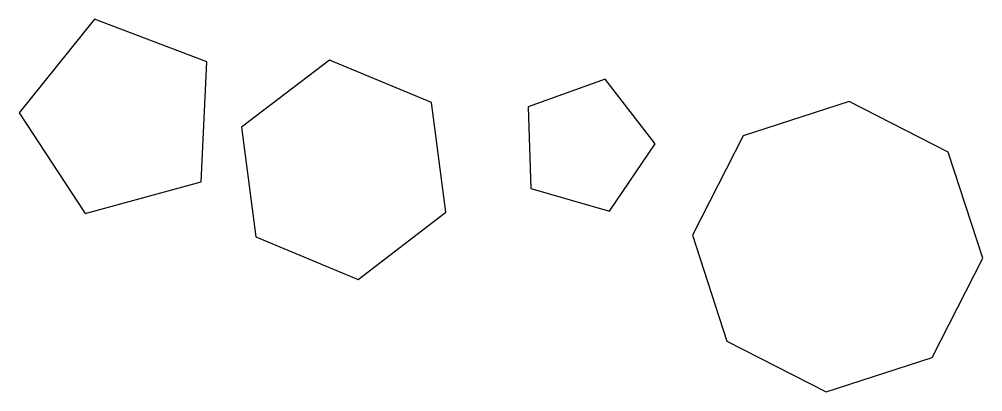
# Model space of a CAD drawing. Header units: inches. Extents: x 2.9 to 50.1, y 1.8 to 20.1.
import ezdxf

# ---------------------------------------------------------------- set-up
doc = ezdxf.new("R2010")
doc.units = ezdxf.units.IN
doc.header["$MEASUREMENT"] = 0

msp = doc.modelspace()

# ---------------------------------------------------------------- linework, layer by layer
for points in [[(2.876, 15.487), (6.106, 10.565), (11.785, 12.116), (12.065, 17.996), (6.559, 20.08)], [(23.776, 10.625), (23.074, 16.001), (18.067, 18.081), (13.762, 14.785), (14.465, 9.409), (19.471, 7.329)], [(31.785, 10.669), (34.029, 13.982), (31.572, 17.141), (27.809, 15.78), (27.94, 11.78)], [(38.329, 14.359), (35.849, 9.497), (37.534, 4.305), (42.397, 1.825), (47.589, 3.51), (50.068, 8.373), (48.383, 13.565), (43.521, 16.044)]]:
    msp.add_lwpolyline(points, close=True)

doc.saveas('drawing.dxf')
